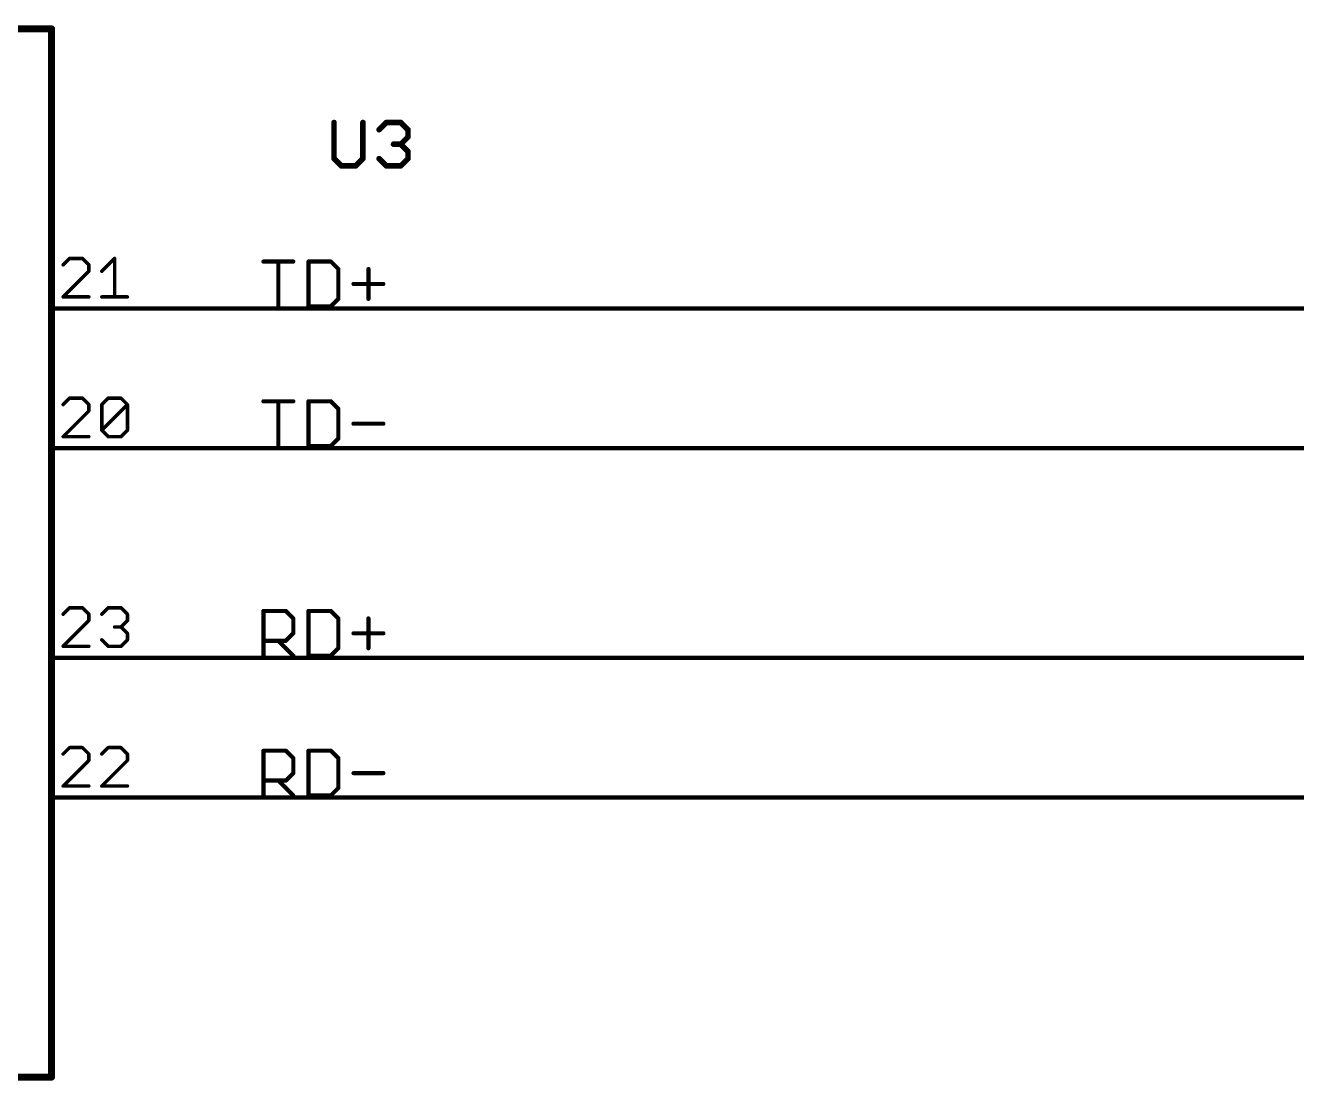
# Model space of a CAD drawing. Extents: x 0 to 388, y 0 to 261.
# Drawn here: x 126.05 to 172.24, y 177.67 to 216.03 of the extents above; entities that cross this region are included whole.
import ezdxf

# ---------------------------------------------------------------- set-up
doc = ezdxf.new("R2010")
doc.units = 0
for name, color, linetype in [('104', 251, 'CONTINUOUS'), ('91', 94, 'CONTINUOUS'), ('94', 14, 'CONTINUOUS'), ('95', 251, 'CONTINUOUS')]:
    doc.layers.add(name, color=color, linetype=linetype)

msp = doc.modelspace()

# ---------------------------------------------------------------- linework, layer by layer
at = {"layer": '104', "const_width": 0.2032}
for points in [[(137.2616, 212.4977), (137.2616, 211.1843)], [(138.3124, 211.1843), (138.3124, 212.4977)], [(138.8988, 212.2351), (139.1614, 212.4977)], [(139.1614, 212.4977), (139.6868, 212.4977)], [(139.6868, 212.4977), (139.9495, 212.2351)], [(139.9495, 211.9724), (139.6868, 211.7097)], [(139.9495, 212.2351), (139.9495, 211.9724)], [(139.6868, 211.7097), (139.4241, 211.7097)], [(139.6868, 211.7097), (139.9495, 211.447)], [(137.2616, 211.1843), (137.5243, 210.9216)], [(138.0497, 210.9216), (138.3124, 211.1843)], [(139.1614, 210.9216), (138.8988, 211.1843)], [(139.9495, 211.1843), (139.6868, 210.9216)], [(139.9495, 211.447), (139.9495, 211.1843)], [(137.5243, 210.9216), (138.0497, 210.9216)], [(139.6868, 210.9216), (139.1614, 210.9216)]]:
    msp.add_lwpolyline(points, dxfattribs=at)
at = {"layer": '104', "const_width": 0.1016}
for points in [[(137.3124, 212.4977, 1), (137.2108, 212.4977)], [(138.3632, 212.4977, 1), (138.2616, 212.4977)], [(139.1614, 212.5485, 1), (139.1614, 212.4469)], [(139.1974, 212.4618, 1), (139.1255, 212.5337)], [(139.7227, 212.5337, 1), (139.6509, 212.4618)], [(139.6868, 212.4469, 1), (139.6868, 212.5485)], [(138.8628, 212.271, 1), (138.9347, 212.1991)], [(140.0003, 212.2351, 1), (139.8987, 212.2351)], [(139.8987, 211.9724, 1), (140.0003, 211.9724)], [(139.9136, 212.1991, 1), (139.9854, 212.271)], [(139.9854, 211.9364, 1), (139.9136, 212.0083)], [(139.4241, 211.7605, 1), (139.4241, 211.6589)], [(139.7227, 211.7456, 1), (139.6509, 211.6738)], [(139.6509, 211.7456, 1), (139.7227, 211.6738)], [(139.6868, 211.6589, 1), (139.6868, 211.7605)], [(137.2975, 211.2202, 1), (137.2257, 211.1484)], [(137.2108, 211.1843, 1), (137.3124, 211.1843)], [(138.2616, 211.1843, 1), (138.3632, 211.1843)], [(138.3483, 211.1484, 1), (138.2764, 211.2202)], [(138.9347, 211.2202, 1), (138.8628, 211.1484)], [(140.0003, 211.447, 1), (139.8987, 211.447)], [(139.8987, 211.1843, 1), (140.0003, 211.1843)], [(139.9136, 211.4111, 1), (139.9854, 211.4829)], [(139.9854, 211.1484, 1), (139.9136, 211.2202)], [(137.5243, 210.9724, 1), (137.5243, 210.8708)], [(137.4884, 210.8857, 1), (137.5602, 210.9575)], [(138.0138, 210.9575, 1), (138.0856, 210.8857)], [(138.0497, 210.8708, 1), (138.0497, 210.9724)], [(139.1614, 210.9724, 1), (139.1614, 210.8708)], [(139.1255, 210.8857, 1), (139.1974, 210.9575)], [(139.6509, 210.9575, 1), (139.7227, 210.8857)], [(139.6868, 210.8708, 1), (139.6868, 210.9724)]]:
    msp.add_lwpolyline(points, format="xyb", dxfattribs=at)
at = {"layer": '91', "const_width": 0.1524}
for points in [[(129.54, 205.74), (180.34, 205.74)], [(129.54, 200.66), (190.5, 200.66)], [(129.54, 193.04), (210.82, 193.04)], [(129.54, 187.96), (220.98, 187.96)]]:
    msp.add_lwpolyline(points, dxfattribs=at)
at = {"layer": '91', "const_width": 0.0762}
for points in [[(129.54, 205.7781, 1), (129.54, 205.7019)], [(129.54, 200.6981, 1), (129.54, 200.6219)], [(129.54, 193.0781, 1), (129.54, 193.0019)], [(129.54, 187.9981, 1), (129.54, 187.9219)]]:
    msp.add_lwpolyline(points, format="xyb", dxfattribs=at)
at = {"layer": '94'}
for points, const_width in [([(99.06, 215.9), (127, 215.9)], 0.254), ([(127, 215.9), (127, 177.8)], 0.254), ([(129.54, 205.74), (127, 205.74)], 0.1524), ([(129.54, 200.66), (127, 200.66)], 0.1524), ([(129.54, 193.04), (127, 193.04)], 0.1524), ([(129.54, 187.96), (127, 187.96)], 0.1524), ([(127, 177.8), (99.06, 177.8)], 0.254)]:
    msp.add_lwpolyline(points, dxfattribs=dict(at, const_width=const_width))
for points, const_width in [([(127.0635, 215.9, 1), (126.9365, 215.9)], 0.127), ([(127, 215.8365, 1), (127, 215.9635)], 0.127), ([(127, 205.7781, 1), (127, 205.7019)], 0.0762), ([(129.54, 205.7019, 1), (129.54, 205.7781)], 0.0762), ([(127, 200.6981, 1), (127, 200.6219)], 0.0762), ([(129.54, 200.6219, 1), (129.54, 200.6981)], 0.0762), ([(127, 193.0781, 1), (127, 193.0019)], 0.0762), ([(129.54, 193.0019, 1), (129.54, 193.0781)], 0.0762), ([(127, 187.9981, 1), (127, 187.9219)], 0.0762), ([(129.54, 187.9219, 1), (129.54, 187.9981)], 0.0762), ([(126.9365, 177.8, 1), (127.0635, 177.8)], 0.127), ([(127, 177.7365, 1), (127, 177.8635)], 0.127)]:
    msp.add_lwpolyline(points, format="xyb", dxfattribs=dict(at, const_width=const_width))
at = {"layer": '95'}
for points, const_width in [([(127.6521, 207.5573), (127.4191, 207.3243)], 0.127), ([(128.1182, 207.5573), (127.6521, 207.5573)], 0.127), ([(128.3512, 207.3243), (128.1182, 207.5573)], 0.127), ([(128.8224, 207.0912), (129.2884, 207.5573)], 0.127), ([(129.2884, 207.5573), (129.2884, 206.1591)], 0.127), ([(134.6962, 207.4432), (135.7809, 207.4432)], 0.1524), ([(135.2385, 205.8162), (135.2385, 207.4432)], 0.1524), ([(136.3334, 207.4432), (136.3334, 205.8162)], 0.1524), ([(137.1469, 207.4432), (136.3334, 207.4432)], 0.1524), ([(137.418, 207.172), (137.1469, 207.4432)], 0.1524), ([(127.4191, 206.1591), (128.3512, 207.0912)], 0.127), ([(128.3512, 207.0912), (128.3512, 207.3243)], 0.127), ([(137.418, 206.0874), (137.418, 207.172)], 0.1524), ([(138.5128, 207.172), (138.5128, 206.0874)], 0.1524), ([(137.9705, 206.6297), (139.0552, 206.6297)], 0.1524), ([(128.3512, 206.1591), (127.4191, 206.1591)], 0.127), ([(128.8224, 206.1591), (129.7545, 206.1591)], 0.127), ([(137.1469, 205.8162), (137.418, 206.0874)], 0.1524), ([(136.3334, 205.8162), (137.1469, 205.8162)], 0.1524), ([(127.6521, 202.4773), (127.4191, 202.2443)], 0.127), ([(128.1182, 202.4773), (127.6521, 202.4773)], 0.127), ([(128.3512, 202.2443), (128.1182, 202.4773)], 0.127), ([(128.8224, 202.2443), (129.0554, 202.4773)], 0.127), ([(129.0554, 202.4773), (129.5215, 202.4773)], 0.127), ([(129.5215, 202.4773), (129.7545, 202.2443)], 0.127), ([(134.6962, 202.3632), (135.7809, 202.3632)], 0.1524), ([(135.2385, 200.7362), (135.2385, 202.3632)], 0.1524), ([(136.3334, 202.3632), (136.3334, 200.7362)], 0.1524), ([(137.1469, 202.3632), (136.3334, 202.3632)], 0.1524), ([(137.418, 202.092), (137.1469, 202.3632)], 0.1524), ([(127.4191, 201.0791), (128.3512, 202.0112)], 0.127), ([(128.3512, 202.0112), (128.3512, 202.2443)], 0.127), ([(128.8224, 201.3121), (128.8224, 202.2443)], 0.127), ([(128.8224, 201.3121), (129.7545, 202.2443)], 0.127), ([(129.7545, 202.2443), (129.7545, 201.3121)], 0.127), ([(137.418, 201.0074), (137.418, 202.092)], 0.1524), ([(137.9705, 201.5497), (139.0552, 201.5497)], 0.1524), ([(128.3512, 201.0791), (127.4191, 201.0791)], 0.127), ([(129.0554, 201.0791), (128.8224, 201.3121)], 0.127), ([(129.5215, 201.0791), (129.0554, 201.0791)], 0.127), ([(129.7545, 201.3121), (129.5215, 201.0791)], 0.127), ([(137.1469, 200.7362), (137.418, 201.0074)], 0.1524), ([(136.3334, 200.7362), (137.1469, 200.7362)], 0.1524), ([(127.6521, 194.8573), (127.4191, 194.6243)], 0.127), ([(128.1182, 194.8573), (127.6521, 194.8573)], 0.127), ([(128.3512, 194.6243), (128.1182, 194.8573)], 0.127), ([(128.3512, 194.3912), (128.3512, 194.6243)], 0.127), ([(128.8224, 194.6243), (129.0554, 194.8573)], 0.127), ([(129.0554, 194.8573), (129.5215, 194.8573)], 0.127), ([(129.5215, 194.8573), (129.7545, 194.6243)], 0.127), ([(129.7545, 194.6243), (129.7545, 194.3912)], 0.127), ([(134.6962, 193.1162), (134.6962, 194.7432)], 0.1524), ([(134.6962, 194.7432), (135.5097, 194.7432)], 0.1524), ([(135.5097, 194.7432), (135.7809, 194.472)], 0.1524), ([(135.7809, 194.472), (135.7809, 193.9297)], 0.1524), ([(136.3334, 194.7432), (136.3334, 193.1162)], 0.1524), ([(137.1469, 194.7432), (136.3334, 194.7432)], 0.1524), ([(137.418, 194.472), (137.1469, 194.7432)], 0.1524), ([(137.418, 193.3874), (137.418, 194.472)], 0.1524), ([(138.5128, 194.472), (138.5128, 193.3874)], 0.1524), ([(127.4191, 193.4591), (128.3512, 194.3912)], 0.127), ([(129.5215, 194.1582), (129.2884, 194.1582)], 0.127), ([(129.7545, 194.3912), (129.5215, 194.1582)], 0.127), ([(129.5215, 194.1582), (129.7545, 193.9252)], 0.127), ([(135.7809, 193.9297), (135.5097, 193.6585)], 0.1524), ([(137.9705, 193.9297), (139.0552, 193.9297)], 0.1524), ([(129.0554, 193.4591), (128.8224, 193.6921)], 0.127), ([(129.7545, 193.6921), (129.5215, 193.4591)], 0.127), ([(129.7545, 193.9252), (129.7545, 193.6921)], 0.127), ([(135.5097, 193.6585), (134.6962, 193.6585)], 0.1524), ([(135.2385, 193.6585), (135.7809, 193.1162)], 0.1524), ([(128.3512, 193.4591), (127.4191, 193.4591)], 0.127), ([(129.5215, 193.4591), (129.0554, 193.4591)], 0.127), ([(136.3334, 193.1162), (137.1469, 193.1162)], 0.1524), ([(137.1469, 193.1162), (137.418, 193.3874)], 0.1524), ([(127.6521, 189.7773), (127.4191, 189.5443)], 0.127), ([(128.1182, 189.7773), (127.6521, 189.7773)], 0.127), ([(128.3512, 189.5443), (128.1182, 189.7773)], 0.127), ([(128.3512, 189.3112), (128.3512, 189.5443)], 0.127), ([(129.0554, 189.7773), (128.8224, 189.5443)], 0.127), ([(129.5215, 189.7773), (129.0554, 189.7773)], 0.127), ([(129.7545, 189.5443), (129.5215, 189.7773)], 0.127), ([(129.7545, 189.3112), (129.7545, 189.5443)], 0.127), ([(134.6962, 188.0362), (134.6962, 189.6632)], 0.1524), ([(134.6962, 189.6632), (135.5097, 189.6632)], 0.1524), ([(135.5097, 189.6632), (135.7809, 189.392)], 0.1524), ([(135.7809, 189.392), (135.7809, 188.8497)], 0.1524), ([(136.3334, 189.6632), (136.3334, 188.0362)], 0.1524), ([(137.1469, 189.6632), (136.3334, 189.6632)], 0.1524), ([(137.418, 189.392), (137.1469, 189.6632)], 0.1524), ([(137.418, 188.3074), (137.418, 189.392)], 0.1524), ([(127.4191, 188.3791), (128.3512, 189.3112)], 0.127), ([(128.8224, 188.3791), (129.7545, 189.3112)], 0.127), ([(135.7809, 188.8497), (135.5097, 188.5785)], 0.1524), ([(137.9705, 188.8497), (139.0552, 188.8497)], 0.1524), ([(135.5097, 188.5785), (134.6962, 188.5785)], 0.1524), ([(135.2385, 188.5785), (135.7809, 188.0362)], 0.1524), ([(128.3512, 188.3791), (127.4191, 188.3791)], 0.127), ([(129.7545, 188.3791), (128.8224, 188.3791)], 0.127), ([(136.3334, 188.0362), (137.1469, 188.0362)], 0.1524), ([(137.1469, 188.0362), (137.418, 188.3074)], 0.1524)]:
    msp.add_lwpolyline(points, dxfattribs=dict(at, const_width=const_width))
for points, const_width in [([(127.6521, 207.589, 1), (127.6521, 207.5255)], 0.0635), ([(127.6746, 207.5348, 1), (127.6297, 207.5797)], 0.0635), ([(128.1406, 207.5797, 1), (128.0957, 207.5348)], 0.0635), ([(128.1182, 207.5255, 1), (128.1182, 207.589)], 0.0635), ([(129.3202, 207.5573, 1), (129.2567, 207.5573)], 0.0635), ([(129.3109, 207.5348, 1), (129.266, 207.5797)], 0.0635), ([(134.6962, 207.4813, 1), (134.6962, 207.4051)], 0.0762), ([(135.2766, 207.4432, 1), (135.2004, 207.4432)], 0.0762), ([(135.7809, 207.4051, 1), (135.7809, 207.4813)], 0.0762), ([(136.3715, 207.4432, 1), (136.2953, 207.4432)], 0.0762), ([(136.3334, 207.4813, 1), (136.3334, 207.4051)], 0.0762), ([(137.1738, 207.4701, 1), (137.1199, 207.4162)], 0.0762), ([(137.1469, 207.4051, 1), (137.1469, 207.4813)], 0.0762), ([(127.3966, 207.3467, 1), (127.4416, 207.3018)], 0.0635), ([(128.383, 207.3243, 1), (128.3195, 207.3243)], 0.0635), ([(128.3195, 207.0912, 1), (128.383, 207.0912)], 0.0635), ([(128.3288, 207.3018, 1), (128.3737, 207.3467)], 0.0635), ([(128.3737, 207.0688, 1), (128.3288, 207.1137)], 0.0635), ([(128.7999, 207.1137, 1), (128.8448, 207.0688)], 0.0635), ([(137.4561, 207.172, 1), (137.3799, 207.172)], 0.0762), ([(137.3911, 207.1451, 1), (137.445, 207.199)], 0.0762), ([(138.5509, 207.172, 1), (138.4747, 207.172)], 0.0762), ([(137.9705, 206.6678, 1), (137.9705, 206.5916)], 0.0762), ([(139.0552, 206.5916, 1), (139.0552, 206.6678)], 0.0762), ([(127.3966, 206.1816, 1), (127.4416, 206.1366)], 0.0635), ([(127.4191, 206.1909, 1), (127.4191, 206.1274)], 0.0635), ([(128.3512, 206.1274, 1), (128.3512, 206.1909)], 0.0635), ([(128.8224, 206.1909, 1), (128.8224, 206.1274)], 0.0635), ([(129.2567, 206.1591, 1), (129.3202, 206.1591)], 0.0635), ([(129.7545, 206.1274, 1), (129.7545, 206.1909)], 0.0635), ([(137.3799, 206.0874, 1), (137.4561, 206.0874)], 0.0762), ([(137.445, 206.0604, 1), (137.3911, 206.1143)], 0.0762), ([(138.4747, 206.0874, 1), (138.5509, 206.0874)], 0.0762), ([(135.2004, 205.8162, 1), (135.2766, 205.8162)], 0.0762), ([(136.3334, 205.8543, 1), (136.3334, 205.7781)], 0.0762), ([(136.2953, 205.8162, 1), (136.3715, 205.8162)], 0.0762), ([(137.1199, 205.8431, 1), (137.1738, 205.7893)], 0.0762), ([(137.1469, 205.7781, 1), (137.1469, 205.8543)], 0.0762), ([(127.6521, 202.509, 1), (127.6521, 202.4455)], 0.0635), ([(127.6746, 202.4548, 1), (127.6297, 202.4997)], 0.0635), ([(128.1406, 202.4997, 1), (128.0957, 202.4548)], 0.0635), ([(128.1182, 202.4455, 1), (128.1182, 202.509)], 0.0635), ([(129.0554, 202.509, 1), (129.0554, 202.4455)], 0.0635), ([(129.0779, 202.4548, 1), (129.033, 202.4997)], 0.0635), ([(129.5439, 202.4997, 1), (129.499, 202.4548)], 0.0635), ([(129.5215, 202.4455, 1), (129.5215, 202.509)], 0.0635), ([(134.6962, 202.4013, 1), (134.6962, 202.3251)], 0.0762), ([(135.2766, 202.3632, 1), (135.2004, 202.3632)], 0.0762), ([(135.7809, 202.3251, 1), (135.7809, 202.4013)], 0.0762), ([(136.3715, 202.3632, 1), (136.2953, 202.3632)], 0.0762), ([(136.3334, 202.4013, 1), (136.3334, 202.3251)], 0.0762), ([(137.1738, 202.3901, 1), (137.1199, 202.3362)], 0.0762), ([(137.1469, 202.3251, 1), (137.1469, 202.4013)], 0.0762), ([(127.3966, 202.2667, 1), (127.4416, 202.2218)], 0.0635), ([(128.383, 202.2443, 1), (128.3195, 202.2443)], 0.0635), ([(128.3195, 202.0112, 1), (128.383, 202.0112)], 0.0635), ([(128.3288, 202.2218, 1), (128.3737, 202.2667)], 0.0635), ([(128.3737, 201.9888, 1), (128.3288, 202.0337)], 0.0635), ([(128.8541, 202.2443, 1), (128.7906, 202.2443)], 0.0635), ([(128.7999, 202.2667, 1), (128.8448, 202.2218)], 0.0635), ([(129.7863, 202.2443, 1), (129.7228, 202.2443)], 0.0635), ([(129.777, 202.2218, 1), (129.7321, 202.2667)], 0.0635), ([(129.7321, 202.2218, 1), (129.777, 202.2667)], 0.0635), ([(137.4561, 202.092, 1), (137.3799, 202.092)], 0.0762), ([(137.3911, 202.0651, 1), (137.445, 202.119)], 0.0762), ([(137.9705, 201.5878, 1), (137.9705, 201.5116)], 0.0762), ([(139.0552, 201.5116, 1), (139.0552, 201.5878)], 0.0762), ([(127.3966, 201.1016, 1), (127.4416, 201.0566)], 0.0635), ([(127.4191, 201.1108, 1), (127.4191, 201.0474)], 0.0635), ([(128.3512, 201.0474, 1), (128.3512, 201.1108)], 0.0635), ([(128.8448, 201.3346, 1), (128.7999, 201.2897)], 0.0635), ([(128.7999, 201.3346, 1), (128.8448, 201.2897)], 0.0635), ([(128.7906, 201.3121, 1), (128.8541, 201.3121)], 0.0635), ([(129.0554, 201.1108, 1), (129.0554, 201.0474)], 0.0635), ([(129.033, 201.0566, 1), (129.0779, 201.1016)], 0.0635), ([(129.499, 201.1016, 1), (129.5439, 201.0566)], 0.0635), ([(129.5215, 201.0474, 1), (129.5215, 201.1108)], 0.0635), ([(129.7228, 201.3121, 1), (129.7863, 201.3121)], 0.0635), ([(129.777, 201.2897, 1), (129.7321, 201.3346)], 0.0635), ([(137.3799, 201.0074, 1), (137.4561, 201.0074)], 0.0762), ([(137.445, 200.9804, 1), (137.3911, 201.0343)], 0.0762), ([(135.2004, 200.7362, 1), (135.2766, 200.7362)], 0.0762), ([(136.3334, 200.7743, 1), (136.3334, 200.6981)], 0.0762), ([(136.2953, 200.7362, 1), (136.3715, 200.7362)], 0.0762), ([(137.1199, 200.7631, 1), (137.1738, 200.7093)], 0.0762), ([(137.1469, 200.6981, 1), (137.1469, 200.7743)], 0.0762), ([(127.3966, 194.6467, 1), (127.4416, 194.6018)], 0.0635), ([(127.6521, 194.889, 1), (127.6521, 194.8255)], 0.0635), ([(127.6746, 194.8348, 1), (127.6297, 194.8797)], 0.0635), ([(128.1406, 194.8797, 1), (128.0957, 194.8348)], 0.0635), ([(128.1182, 194.8255, 1), (128.1182, 194.889)], 0.0635), ([(128.383, 194.6243, 1), (128.3195, 194.6243)], 0.0635), ([(128.3288, 194.6018, 1), (128.3737, 194.6467)], 0.0635), ([(128.7999, 194.6467, 1), (128.8448, 194.6018)], 0.0635), ([(129.0554, 194.889, 1), (129.0554, 194.8255)], 0.0635), ([(129.0779, 194.8348, 1), (129.033, 194.8797)], 0.0635), ([(129.5439, 194.8797, 1), (129.499, 194.8348)], 0.0635), ([(129.5215, 194.8255, 1), (129.5215, 194.889)], 0.0635), ([(129.7863, 194.6243, 1), (129.7228, 194.6243)], 0.0635), ([(129.7321, 194.6018, 1), (129.777, 194.6467)], 0.0635), ([(134.7343, 194.7432, 1), (134.6581, 194.7432)], 0.0762), ([(134.6962, 194.7813, 1), (134.6962, 194.7051)], 0.0762), ([(135.5366, 194.7701, 1), (135.4828, 194.7162)], 0.0762), ([(135.5097, 194.7051, 1), (135.5097, 194.7813)], 0.0762), ([(135.819, 194.472, 1), (135.7428, 194.472)], 0.0762), ([(135.7539, 194.4451, 1), (135.8078, 194.499)], 0.0762), ([(136.3715, 194.7432, 1), (136.2953, 194.7432)], 0.0762), ([(136.3334, 194.7813, 1), (136.3334, 194.7051)], 0.0762), ([(137.1738, 194.7701, 1), (137.1199, 194.7162)], 0.0762), ([(137.1469, 194.7051, 1), (137.1469, 194.7813)], 0.0762), ([(137.4561, 194.472, 1), (137.3799, 194.472)], 0.0762), ([(137.3911, 194.4451, 1), (137.445, 194.499)], 0.0762), ([(138.5509, 194.472, 1), (138.4747, 194.472)], 0.0762), ([(128.3195, 194.3912, 1), (128.383, 194.3912)], 0.0635), ([(128.3737, 194.3688, 1), (128.3288, 194.4137)], 0.0635), ([(129.2884, 194.1899, 1), (129.2884, 194.1264)], 0.0635), ([(129.5439, 194.1806, 1), (129.499, 194.1357)], 0.0635), ([(129.499, 194.1806, 1), (129.5439, 194.1357)], 0.0635), ([(129.5215, 194.1264, 1), (129.5215, 194.1899)], 0.0635), ([(129.7228, 194.3912, 1), (129.7863, 194.3912)], 0.0635), ([(129.777, 194.3688, 1), (129.7321, 194.4137)], 0.0635), ([(135.8078, 193.9028, 1), (135.7539, 193.9566)], 0.0762), ([(137.9705, 193.9678, 1), (137.9705, 193.8916)], 0.0762), ([(139.0552, 193.8916, 1), (139.0552, 193.9678)], 0.0762), ([(128.8448, 193.7146, 1), (128.7999, 193.6697)], 0.0635), ([(129.7863, 193.9252, 1), (129.7228, 193.9252)], 0.0635), ([(129.7228, 193.6921, 1), (129.7863, 193.6921)], 0.0635), ([(129.7321, 193.9027, 1), (129.777, 193.9476)], 0.0635), ([(129.777, 193.6697, 1), (129.7321, 193.7146)], 0.0635), ([(134.6962, 193.6966, 1), (134.6962, 193.6204)], 0.0762), ([(135.2655, 193.6855, 1), (135.2116, 193.6316)], 0.0762), ([(135.4828, 193.6855, 1), (135.5366, 193.6316)], 0.0762), ([(135.5097, 193.6204, 1), (135.5097, 193.6966)], 0.0762), ([(135.7428, 193.9297, 1), (135.819, 193.9297)], 0.0762), ([(127.3966, 193.4816, 1), (127.4416, 193.4366)], 0.0635), ([(127.4191, 193.4908, 1), (127.4191, 193.4274)], 0.0635), ([(128.3512, 193.4274, 1), (128.3512, 193.4908)], 0.0635), ([(129.0554, 193.4908, 1), (129.0554, 193.4274)], 0.0635), ([(129.033, 193.4366, 1), (129.0779, 193.4816)], 0.0635), ([(129.499, 193.4816, 1), (129.5439, 193.4366)], 0.0635), ([(129.5215, 193.4274, 1), (129.5215, 193.4908)], 0.0635), ([(134.6581, 193.1162, 1), (134.7343, 193.1162)], 0.0762), ([(135.7539, 193.0893, 1), (135.8078, 193.1431)], 0.0762), ([(136.3334, 193.1543, 1), (136.3334, 193.0781)], 0.0762), ([(136.2953, 193.1162, 1), (136.3715, 193.1162)], 0.0762), ([(137.1199, 193.1431, 1), (137.1738, 193.0893)], 0.0762), ([(137.1469, 193.0781, 1), (137.1469, 193.1543)], 0.0762), ([(137.3799, 193.3874, 1), (137.4561, 193.3874)], 0.0762), ([(137.445, 193.3604, 1), (137.3911, 193.4143)], 0.0762), ([(138.4747, 193.3874, 1), (138.5509, 193.3874)], 0.0762), ([(127.3966, 189.5667, 1), (127.4416, 189.5218)], 0.0635), ([(127.6521, 189.809, 1), (127.6521, 189.7455)], 0.0635), ([(127.6746, 189.7548, 1), (127.6297, 189.7997)], 0.0635), ([(128.1406, 189.7997, 1), (128.0957, 189.7548)], 0.0635), ([(128.1182, 189.7455, 1), (128.1182, 189.809)], 0.0635), ([(128.383, 189.5443, 1), (128.3195, 189.5443)], 0.0635), ([(128.3288, 189.5218, 1), (128.3737, 189.5667)], 0.0635), ([(128.7999, 189.5667, 1), (128.8448, 189.5218)], 0.0635), ([(129.0554, 189.809, 1), (129.0554, 189.7455)], 0.0635), ([(129.0779, 189.7548, 1), (129.033, 189.7997)], 0.0635), ([(129.5439, 189.7997, 1), (129.499, 189.7548)], 0.0635), ([(129.5215, 189.7455, 1), (129.5215, 189.809)], 0.0635), ([(129.7863, 189.5443, 1), (129.7228, 189.5443)], 0.0635), ([(129.7321, 189.5218, 1), (129.777, 189.5667)], 0.0635), ([(134.7343, 189.6632, 1), (134.6581, 189.6632)], 0.0762), ([(134.6962, 189.7013, 1), (134.6962, 189.6251)], 0.0762), ([(135.5366, 189.6901, 1), (135.4828, 189.6362)], 0.0762), ([(135.5097, 189.6251, 1), (135.5097, 189.7013)], 0.0762), ([(135.819, 189.392, 1), (135.7428, 189.392)], 0.0762), ([(135.7539, 189.3651, 1), (135.8078, 189.419)], 0.0762), ([(136.3715, 189.6632, 1), (136.2953, 189.6632)], 0.0762), ([(136.3334, 189.7013, 1), (136.3334, 189.6251)], 0.0762), ([(137.1738, 189.6901, 1), (137.1199, 189.6362)], 0.0762), ([(137.1469, 189.6251, 1), (137.1469, 189.7013)], 0.0762), ([(137.4561, 189.392, 1), (137.3799, 189.392)], 0.0762), ([(137.3911, 189.3651, 1), (137.445, 189.419)], 0.0762), ([(128.3195, 189.3112, 1), (128.383, 189.3112)], 0.0635), ([(128.3737, 189.2888, 1), (128.3288, 189.3337)], 0.0635), ([(129.7228, 189.3112, 1), (129.7863, 189.3112)], 0.0635), ([(129.777, 189.2888, 1), (129.7321, 189.3337)], 0.0635), ([(135.8078, 188.8228, 1), (135.7539, 188.8766)], 0.0762), ([(137.9705, 188.8878, 1), (137.9705, 188.8116)], 0.0762), ([(139.0552, 188.8116, 1), (139.0552, 188.8878)], 0.0762), ([(134.6962, 188.6166, 1), (134.6962, 188.5404)], 0.0762), ([(135.2655, 188.6055, 1), (135.2116, 188.5516)], 0.0762), ([(135.4828, 188.6055, 1), (135.5366, 188.5516)], 0.0762), ([(135.5097, 188.5404, 1), (135.5097, 188.6166)], 0.0762), ([(135.7428, 188.8497, 1), (135.819, 188.8497)], 0.0762), ([(127.3966, 188.4016, 1), (127.4416, 188.3566)], 0.0635), ([(127.4191, 188.4109, 1), (127.4191, 188.3474)], 0.0635), ([(128.3512, 188.3474, 1), (128.3512, 188.4109)], 0.0635), ([(128.7999, 188.4016, 1), (128.8448, 188.3566)], 0.0635), ([(128.8224, 188.4109, 1), (128.8224, 188.3474)], 0.0635), ([(129.7545, 188.3474, 1), (129.7545, 188.4109)], 0.0635), ([(134.6581, 188.0362, 1), (134.7343, 188.0362)], 0.0762), ([(135.7539, 188.0093, 1), (135.8078, 188.0631)], 0.0762), ([(136.3334, 188.0743, 1), (136.3334, 187.9981)], 0.0762), ([(136.2953, 188.0362, 1), (136.3715, 188.0362)], 0.0762), ([(137.1199, 188.0631, 1), (137.1738, 188.0093)], 0.0762), ([(137.1469, 187.9981, 1), (137.1469, 188.0743)], 0.0762), ([(137.3799, 188.3074, 1), (137.4561, 188.3074)], 0.0762), ([(137.445, 188.2804, 1), (137.3911, 188.3343)], 0.0762)]:
    msp.add_lwpolyline(points, format="xyb", dxfattribs=dict(at, const_width=const_width))

doc.saveas('drawing.dxf')
